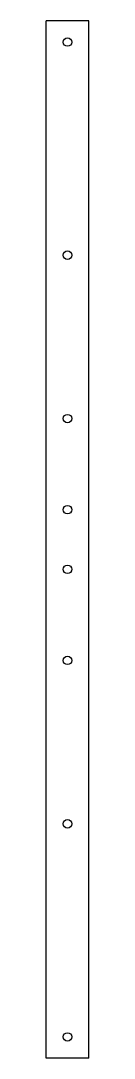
# Model space of a CAD drawing. Header units: millimetres. Extents: x -10 to 10, y -487 to 0.
import ezdxf

# ---------------------------------------------------------------- set-up
doc = ezdxf.new("R2010")
doc.units = ezdxf.units.MM

msp = doc.modelspace()

# ---------------------------------------------------------------- linework, layer by layer
at = {"color": 7, "linetype": 'Continuous', "lineweight": 25}
for p, q in [((10, 0), (-10, 0)), ((-10, -487), (-10, 0)), ((10, -487), (10, 0)), ((10, -487), (-10, -487))]:
    msp.add_line(p, q, dxfattribs=at)
for centre in [(0, -10), (0, -186.75), (0, -229.5), (0, -257.5), (0, -300.25), (0, -477)]:
    msp.add_circle(centre, 2, dxfattribs=at)
for centre in [(0, -110), (0, -377)]:
    msp.add_circle(centre, 2)

doc.saveas('drawing.dxf')
